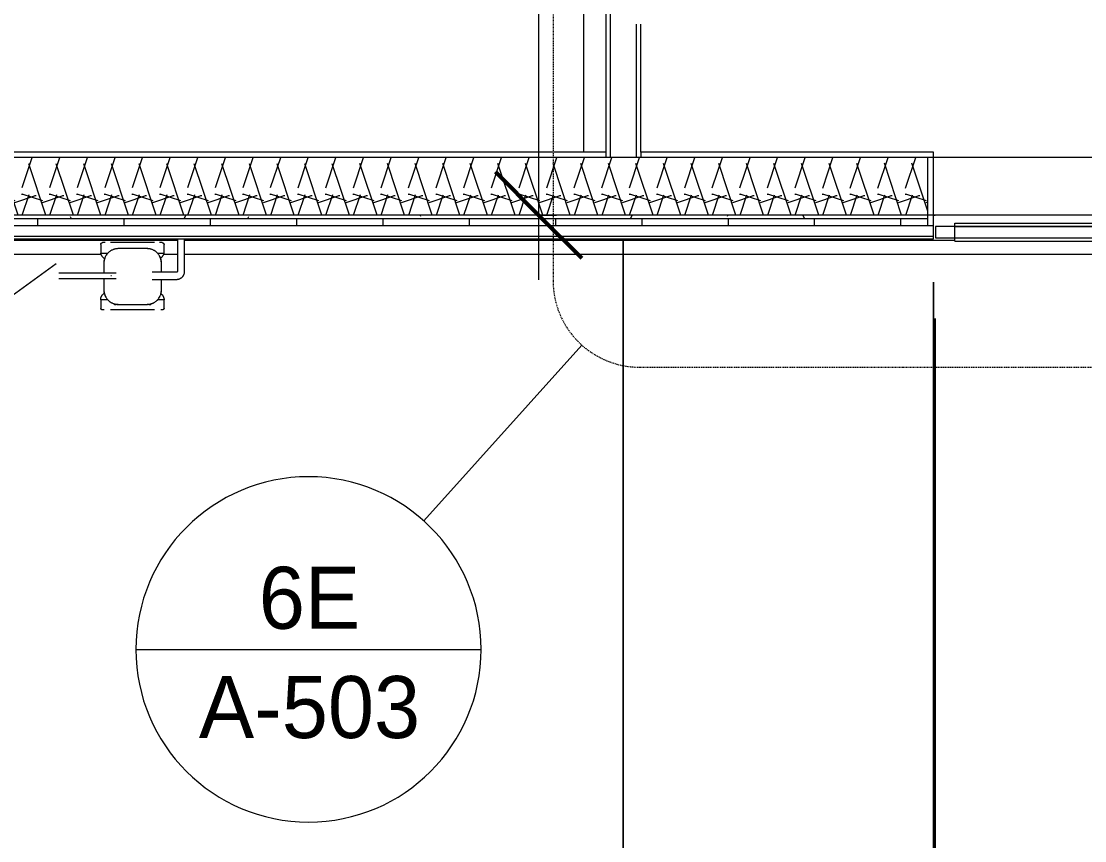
# Model space of a CAD drawing. Header units: inches. Extents: x 23906 to 26777, y -23220 to -20467.
# Drawn here: x 25221.7 to 25369.6, y -22882.3 to -22768.4 of the extents above; entities that cross this region are included whole.
import ezdxf

# ---------------------------------------------------------------- set-up
doc = ezdxf.new("R2010")
doc.units = ezdxf.units.IN
doc.header["$MEASUREMENT"] = 0
doc.linetypes.add('Dash Dot 3_16_', pattern=[0.3125, 0.1875, -0.0625, 0, -0.0625])
doc.linetypes.add('Grid Line 1_2_', pattern=[0.875, 0.5, -0.125, 0.125, -0.125])
for name, color, linetype, lineweight in [('A-ANNO-DIMS', 211, 'Continuous', 9), ('A-ANNO-DIMS-96', 211, 'Continuous', 9), ('A-ANNO-SYMB', 150, 'Continuous', 9), ('A-AREA', 32, 'Continuous', 20), ('A-GLAZ-CWMG', 51, 'Continuous', 20), ('A-WALL', 113, 'Continuous', 20), ('A-WALL-PATT', 111, 'Continuous', 50), ('I-WALL', 2, 'Continuous', 20), ('L-SITE-WALL', 31, 'Continuous', 20), ('P-SANR-FIXT', 6, 'Continuous', 20), ('P-SANR-FIXT-IDEN', 2, 'Continuous', 9), ('S-BEAM', 12, 'Continuous', 20), ('S-GRID', 1, 'Continuous', 9)]:
    doc.layers.add(name, color=color, linetype=linetype, lineweight=lineweight)
doc.styles.add('Arial_B', font='arialbd.ttf', dxfattribs={"height": 9.132806})
doc.styles.add('Arial_B_1', font='arialbd.ttf', dxfattribs={"height": 4.566403})
doc.styles.add('Century Gothic', font='GOTHIC.TTF', dxfattribs={"height": 8.622671})
doc.dimstyles.new('OD_Dimension_-_1_16__Tol__2', dxfattribs={"dimscale": 12, "dimtxt": 9, "dimasz": 1, "dimexe": 0.75, "dimexo": 0.5, "dimgap": 0.5, "dimtad": 1, "dimdec": 4, "dimrnd": 0.0625, "dimzin": 1, "dimdsep": 46, "dimlunit": 4, "dimtxsty": 'Arial_B', "dimblk1": 'OBLIQUE', "dimblk2": 'OBLIQUE', "dimsah": 1, "dimcen": 0.09, "dimdle": 0.75, "dimazin": 0, "dimtfac": 1, "dimtdec": 4, "dimtix": 1, "dimtmove": 0, "dimatfit": 3, "dimfxl": 1, "dimtvp": 1, "dimtfill": 1, "dimfrac": 2, "dimtolj": 1, "dimtzin": 0, "dimlwd": 13, "dimlwe": 13, "dimarcsym": 2})
doc.dimstyles.new('OD_Dimension_2_1', dxfattribs={"dimscale": 12, "dimtxt": 4.5, "dimasz": 1, "dimexe": 0.75, "dimexo": 0.5, "dimgap": 0.375, "dimtad": 1, "dimdec": 4, "dimrnd": 0.0625, "dimzin": 1, "dimdsep": 46, "dimlunit": 4, "dimtxsty": 'Arial_B_1', "dimblk1": 'OBLIQUE', "dimblk2": 'OBLIQUE', "dimsah": 1, "dimcen": 0.09, "dimdle": 0.75, "dimazin": 0, "dimtfac": 1, "dimtdec": 4, "dimtix": 1, "dimtmove": 1, "dimatfit": 3, "dimfxl": 1, "dimtvp": 1, "dimtfill": 1, "dimfrac": 2, "dimtolj": 1, "dimtzin": 0, "dimlwd": 13, "dimlwe": 13, "dimarcsym": 2})
doc.dimstyles.new('OD_Dimension_2_2', dxfattribs={"dimscale": 12, "dimtxt": 4.5, "dimasz": 1, "dimexe": 0.75, "dimexo": 0.5, "dimgap": 0.375, "dimtad": 1, "dimdec": 4, "dimrnd": 0.0625, "dimzin": 1, "dimdsep": 46, "dimlunit": 4, "dimtxsty": 'Arial_B_1', "dimblk1": 'OBLIQUE', "dimblk2": 'OBLIQUE', "dimsah": 1, "dimcen": 0.09, "dimdle": 0.75, "dimazin": 0, "dimtfac": 1, "dimtdec": 4, "dimtix": 1, "dimtmove": 0, "dimatfit": 3, "dimfxl": 1, "dimtvp": 1, "dimtfill": 1, "dimfrac": 2, "dimtolj": 1, "dimtzin": 0, "dimlwd": 13, "dimlwe": 13, "dimarcsym": 2})
pattern_1 = [(0, (0, 0), (30.72, 7.68), [1.267, -21.773, 1.267, -21.773, -122.88]), (0, (0, 0), (30.72, 7.68), [-46.08, 1.267, -44.813, 1.267, -21.773, -53.76]), (0, (0, 0), (30.72, 7.68), [-115.2, 1.267, -14.093, 1.267, -37.133]), (120, (11.52, 3.84), (-22.0110751, 22.7643004), [1.267, -21.773, 1.267, -21.773, -122.88]), (120, (11.52, 3.84), (-22.0110751, 22.7643004), [-46.08, 1.267, -44.813, 1.267, -21.773, -53.76]), (120, (11.52, 3.84), (-22.0110751, 22.7643004), [-115.2, 1.267, -14.093, 1.267, -37.133]), (240, (15.36, 19.2), (-8.7089249, -30.4443004), [1.267, -21.773, 1.267, -21.773, -122.88]), (240, (15.36, 19.2), (-8.7089249, -30.4443004), [-46.08, 1.267, -44.813, 1.267, -21.773, -53.76]), (240, (15.36, 19.2), (-8.7089249, -30.4443004), [-115.2, 1.267, -14.093, 1.267, -37.133])]

# ---------------------------------------------------------------- blocks, each defined once
blk = doc.blocks.new('Rectangular Mullion - Profile_Polycarbonate_Lower-1768513-Enlarged First Floor Plan _East_')
at = {"layer": 'A-GLAZ-CWMG', "color": 43, "lineweight": 13}
for p, q in [((25351.52, -22796.91), (25351.52, -22796.41)), ((25351.52, -22796.41), (25508.33, -22796.41)), ((25351.52, -22798.91), (25351.52, -22798.48)), ((25351.52, -22798.91), (25681.08, -22798.91))]:
    blk.add_line(p, q, dxfattribs=at)
at = {"layer": 'A-GLAZ-CWMG', "color": 10, "lineweight": 13}
for p, q in [((25351.52, -22798.48), (25351.52, -22796.91)), ((25351.52, -22796.91), (25508.33, -22796.91)), ((25351.52, -22798.48), (25681.08, -22798.48))]:
    blk.add_line(p, q, dxfattribs=at)
blk = doc.blocks.new('Girt_C - 8_D-1405500-Enlarged First Floor Plan _East_')
at = {"layer": 'S-BEAM', "color": 43, "lineweight": 13}
for p, q in [((25348.77, -22787.3), (25348.52, -22787.3)), ((25348.52, -22795.3), (25348.77, -22795.3))]:
    blk.add_line(p, q, dxfattribs=at)
blk = doc.blocks.new('gas_meter-250_cfh_2214 - gas_meter-250_cfh_2214-1353211-Enlarged First Floor Plan _East_')
at = {"layer": 'P-SANR-FIXT', "color": 43, "lineweight": 13}
for p, q in [((-3.79, 4.61), (-4.13, 4.61)), ((3.06, 4.61), (-3.06, 4.61)), ((4.13, 4.61), (3.79, 4.61)), ((6.26, 5.12), (6.26, 0.61)), ((7.26, 0.61), (7.26, 5.12)), ((-4.4, 4.34), (-4.4, 3.16)), ((-4.4, 3.16), (-4.06, 3.16)), ((-4.06, 3.16), (-3.39, 3.16)), ((2.04, 3.77), (-1.96, 3.77)), ((3.48, 3.16), (4.06, 3.16)), ((4.06, 3.16), (4.4, 3.16)), ((4.4, 3.16), (4.4, 4.34)), ((-3.96, 1.77), (-3.96, 0.37)), ((4.04, 0.5), (4.04, 1.77)), ((-2.99, 0.37), (-9.24, 0.37)), ((6.15, 0.5), (3.51, 0.5)), ((-9.24, -0.38), (-2.99, -0.38)), ((-3.96, -0.37), (-3.96, -1.98)), ((-2.9, 0), (-2.99, 0)), ((3.51, -0.5), (6.15, -0.5)), ((4.04, -1.98), (4.04, -0.5)), ((-4.4, -3.34), (-4.4, -4.57)), ((-4.06, -3.34), (-4.4, -3.34)), ((-3.42, -3.34), (-4.06, -3.34)), ((-1.97, -3.98), (-2.49, -3.98)), ((-2.49, -3.98), (-2.23, -3.98)), ((-1.96, -3.98), (2.04, -3.98)), ((2.55, -3.98), (2.04, -3.98)), ((2.29, -3.98), (2.55, -3.98)), ((4.06, -3.34), (3.5, -3.34)), ((4.4, -3.34), (4.06, -3.34)), ((4.4, -4.57), (4.4, -3.34)), ((-4.28, -4.69), (-3.94, -4.69)), ((-3.06, -4.69), (3.06, -4.69)), ((3.94, -4.69), (4.28, -4.69))]:
    blk.add_line(p, q, dxfattribs=at)
at = {"layer": 'P-SANR-FIXT', "color": 43, "lineweight": 13, "flags": 128}
for points in [[(-4.4, 4.34), (-4.4, 4.35), (-4.4, 4.36), (-4.4, 4.37), (-4.4, 4.38), (-4.4, 4.39), (-4.39, 4.4), (-4.39, 4.41), (-4.39, 4.42), (-4.38, 4.43), (-4.38, 4.44), (-4.38, 4.45), (-4.37, 4.46), (-4.37, 4.47), (-4.36, 4.48), (-4.35, 4.49), (-4.35, 4.5), (-4.34, 4.51), (-4.33, 4.52), (-4.33, 4.52), (-4.32, 4.53), (-4.31, 4.54), (-4.3, 4.55), (-4.29, 4.55), (-4.29, 4.56), (-4.28, 4.57), (-4.27, 4.57), (-4.26, 4.58), (-4.25, 4.58), (-4.24, 4.59), (-4.23, 4.59), (-4.22, 4.59), (-4.21, 4.6), (-4.2, 4.6), (-4.19, 4.6), (-4.18, 4.6), (-4.17, 4.61), (-4.15, 4.61), (-4.14, 4.61), (-4.13, 4.61), (-4.13, 4.61)], [(4.13, 4.61), (4.14, 4.61), (4.15, 4.61), (4.16, 4.61), (4.17, 4.6), (4.18, 4.6), (4.19, 4.6), (4.21, 4.6), (4.22, 4.59), (4.23, 4.59), (4.24, 4.59), (4.25, 4.58), (4.26, 4.58), (4.27, 4.57), (4.27, 4.57), (4.28, 4.56), (4.29, 4.55), (4.3, 4.55), (4.31, 4.54), (4.32, 4.53), (4.33, 4.53), (4.33, 4.52), (4.34, 4.51), (4.35, 4.5), (4.35, 4.49), (4.36, 4.48), (4.36, 4.47), (4.37, 4.46), (4.37, 4.46), (4.38, 4.45), (4.38, 4.44), (4.39, 4.43), (4.39, 4.41), (4.39, 4.4), (4.4, 4.39), (4.4, 4.38), (4.4, 4.37), (4.4, 4.36), (4.4, 4.35), (4.4, 4.34), (4.4, 4.34)], [(-3.87, 2.38), (-3.91, 2.42), (-3.95, 2.45), (-4, 2.49), (-4.04, 2.52), (-4.07, 2.56), (-4.11, 2.6), (-4.15, 2.65), (-4.18, 2.69), (-4.21, 2.73), (-4.24, 2.78), (-4.27, 2.83), (-4.29, 2.87), (-4.32, 2.92), (-4.34, 2.97), (-4.36, 3.02), (-4.38, 3.08), (-4.39, 3.13), (-4.4, 3.16)], [(-1.96, 3.77), (-2.04, 3.77), (-2.12, 3.76), (-2.19, 3.76), (-2.27, 3.74), (-2.35, 3.73), (-2.43, 3.71), (-2.51, 3.69), (-2.58, 3.67), (-2.66, 3.64), (-2.73, 3.61), (-2.81, 3.58), (-2.88, 3.54), (-2.95, 3.51), (-3.02, 3.46), (-3.08, 3.42), (-3.15, 3.37), (-3.21, 3.33), (-3.27, 3.27), (-3.33, 3.22), (-3.39, 3.16), (-3.44, 3.11), (-3.5, 3.04), (-3.55, 2.98), (-3.59, 2.92), (-3.64, 2.85), (-3.68, 2.78), (-3.72, 2.71), (-3.76, 2.64), (-3.79, 2.57), (-3.82, 2.5), (-3.85, 2.42), (-3.87, 2.34), (-3.89, 2.27), (-3.91, 2.19), (-3.93, 2.11), (-3.94, 2.03), (-3.95, 1.95), (-3.95, 1.87), (-3.96, 1.79), (-3.96, 1.77)], [(4.04, 1.77), (4.04, 1.85), (4.04, 1.93), (4.03, 2.01), (4.02, 2.09), (4, 2.17), (3.99, 2.25), (3.97, 2.32), (3.94, 2.4), (3.92, 2.48), (3.89, 2.55), (3.85, 2.62), (3.82, 2.69), (3.78, 2.76), (3.74, 2.83), (3.7, 2.9), (3.65, 2.96), (3.6, 3.03), (3.55, 3.09), (3.49, 3.15), (3.44, 3.21), (3.38, 3.26), (3.32, 3.31), (3.26, 3.36), (3.19, 3.41), (3.13, 3.45), (3.06, 3.5), (2.99, 3.53), (2.92, 3.57), (2.84, 3.6), (2.77, 3.63), (2.69, 3.66), (2.62, 3.69), (2.54, 3.71), (2.46, 3.73), (2.38, 3.74), (2.31, 3.75), (2.23, 3.76), (2.15, 3.77), (2.07, 3.77), (2.04, 3.77)], [(4.4, 3.16), (4.39, 3.1), (4.37, 3.05), (4.35, 3), (4.33, 2.95), (4.31, 2.9), (4.28, 2.85), (4.26, 2.8), (4.23, 2.76), (4.2, 2.71), (4.16, 2.67), (4.13, 2.63), (4.09, 2.58), (4.06, 2.55), (4.02, 2.51), (3.98, 2.47), (3.94, 2.44)], [(-9.24, 0.37), (-9.28, 0.37), (-9.32, 0.37), (-9.36, 0.37), (-9.4, 0.37), (-9.43, 0.37), (-9.47, 0.37), (-9.51, 0.37), (-9.55, 0.37), (-9.59, 0.37), (-9.63, 0.37), (-9.66, 0.37), (-9.7, 0.37), (-9.73, 0.37), (-9.77, 0.37), (-9.8, 0.37), (-9.83, 0.37), (-9.86, 0.37), (-9.9, 0.37), (-9.92, 0.37), (-9.95, 0.37), (-9.98, 0.37), (-10.01, 0.37), (-10.03, 0.37), (-10.06, 0.37), (-10.08, 0.37), (-10.1, 0.37), (-10.12, 0.37), (-10.14, 0.37), (-10.15, 0.37), (-10.17, 0.37), (-10.18, 0.37), (-10.19, 0.37), (-10.2, 0.37), (-10.21, 0.37), (-10.22, 0.37), (-10.23, 0.37), (-10.23, 0.37), (-10.23, 0.37), (-10.24, 0.37)], [(-2.24, 0.37), (-2.24, 0.37), (-2.24, 0.37), (-2.24, 0.37), (-2.25, 0.37), (-2.25, 0.37), (-2.26, 0.37), (-2.27, 0.37), (-2.27, 0.37), (-2.28, 0.37), (-2.3, 0.37), (-2.31, 0.37), (-2.32, 0.37), (-2.34, 0.37), (-2.35, 0.37), (-2.37, 0.37), (-2.38, 0.37), (-2.4, 0.37), (-2.42, 0.37), (-2.44, 0.37), (-2.46, 0.37), (-2.49, 0.37), (-2.51, 0.37), (-2.53, 0.37), (-2.56, 0.37), (-2.58, 0.37), (-2.61, 0.37), (-2.63, 0.37), (-2.66, 0.37), (-2.69, 0.37), (-2.71, 0.37), (-2.74, 0.37), (-2.77, 0.37), (-2.8, 0.37), (-2.83, 0.37), (-2.86, 0.37), (-2.89, 0.37), (-2.92, 0.37), (-2.95, 0.37), (-2.98, 0.37), (-2.99, 0.37)], [(3.51, 0.5), (3.48, 0.5), (3.45, 0.5), (3.42, 0.5), (3.39, 0.5), (3.37, 0.5), (3.34, 0.5), (3.31, 0.5), (3.28, 0.5), (3.25, 0.5), (3.22, 0.5), (3.19, 0.5), (3.17, 0.5), (3.14, 0.5), (3.12, 0.5), (3.09, 0.5), (3.07, 0.5), (3.04, 0.5), (3.02, 0.5), (3, 0.5), (2.98, 0.5), (2.96, 0.5), (2.94, 0.5), (2.92, 0.5), (2.9, 0.5), (2.88, 0.5), (2.87, 0.5), (2.85, 0.5), (2.84, 0.5), (2.83, 0.5), (2.82, 0.5), (2.8, 0.5), (2.8, 0.5), (2.79, 0.5), (2.78, 0.5), (2.77, 0.5), (2.77, 0.5), (2.77, 0.5), (2.77, 0.5), (2.76, 0.5)], [(6.26, 0.61), (6.26, 0.61), (6.26, 0.6), (6.26, 0.6), (6.26, 0.59), (6.26, 0.59), (6.26, 0.58), (6.26, 0.58), (6.26, 0.58), (6.26, 0.57), (6.26, 0.57), (6.25, 0.56), (6.25, 0.56), (6.25, 0.56), (6.25, 0.55), (6.24, 0.55), (6.24, 0.54), (6.24, 0.54), (6.24, 0.54), (6.23, 0.53), (6.23, 0.53), (6.23, 0.53), (6.22, 0.53), (6.22, 0.52), (6.22, 0.52), (6.21, 0.52), (6.21, 0.52), (6.21, 0.51), (6.2, 0.51), (6.2, 0.51), (6.19, 0.51), (6.19, 0.51), (6.18, 0.5), (6.18, 0.5), (6.18, 0.5), (6.17, 0.5), (6.17, 0.5), (6.16, 0.5), (6.16, 0.5), (6.15, 0.5), (6.15, 0.5)], [(6.15, -0.5), (6.2, -0.5), (6.24, -0.5), (6.29, -0.49), (6.33, -0.49), (6.37, -0.48), (6.42, -0.47), (6.46, -0.46), (6.5, -0.44), (6.54, -0.43), (6.59, -0.41), (6.63, -0.39), (6.67, -0.37), (6.71, -0.35), (6.74, -0.33), (6.78, -0.31), (6.82, -0.28), (6.85, -0.25), (6.89, -0.22), (6.92, -0.19), (6.95, -0.16), (6.98, -0.13), (7.01, -0.1), (7.04, -0.06), (7.06, -0.03), (7.09, 0.01), (7.11, 0.05), (7.13, 0.09), (7.15, 0.13), (7.17, 0.17), (7.19, 0.21), (7.2, 0.25), (7.22, 0.29), (7.23, 0.34), (7.24, 0.38), (7.25, 0.42), (7.25, 0.47), (7.26, 0.51), (7.26, 0.55), (7.26, 0.6), (7.26, 0.61)], [(-10.24, -0.38), (-10.24, -0.38), (-10.23, -0.38), (-10.23, -0.38), (-10.22, -0.38), (-10.22, -0.38), (-10.21, -0.38), (-10.2, -0.38), (-10.19, -0.38), (-10.17, -0.38), (-10.16, -0.38), (-10.14, -0.38), (-10.12, -0.38), (-10.1, -0.38), (-10.08, -0.38), (-10.06, -0.38), (-10.04, -0.38), (-10.01, -0.38), (-9.99, -0.38), (-9.96, -0.38), (-9.93, -0.38), (-9.9, -0.38), (-9.87, -0.38), (-9.84, -0.38), (-9.81, -0.38), (-9.78, -0.38), (-9.74, -0.38), (-9.71, -0.38), (-9.67, -0.38), (-9.64, -0.38), (-9.6, -0.38), (-9.56, -0.38), (-9.52, -0.38), (-9.48, -0.38), (-9.45, -0.38), (-9.41, -0.38), (-9.37, -0.38), (-9.33, -0.38), (-9.29, -0.38), (-9.25, -0.38), (-9.24, -0.38)], [(-2.99, -0.38), (-2.96, -0.38), (-2.93, -0.38), (-2.9, -0.38), (-2.87, -0.38), (-2.84, -0.38), (-2.81, -0.38), (-2.78, -0.38), (-2.75, -0.38), (-2.72, -0.38), (-2.69, -0.38), (-2.67, -0.38), (-2.64, -0.38), (-2.61, -0.38), (-2.59, -0.38), (-2.56, -0.38), (-2.54, -0.38), (-2.51, -0.38), (-2.49, -0.38), (-2.47, -0.38), (-2.45, -0.38), (-2.43, -0.38), (-2.41, -0.38), (-2.39, -0.38), (-2.37, -0.38), (-2.35, -0.38), (-2.34, -0.38), (-2.32, -0.38), (-2.31, -0.38), (-2.3, -0.38), (-2.29, -0.38), (-2.28, -0.38), (-2.27, -0.38), (-2.26, -0.38), (-2.25, -0.38), (-2.25, -0.38), (-2.24, -0.38), (-2.24, -0.38), (-2.24, -0.38), (-2.24, -0.38)], [(2.76, -0.5), (2.76, -0.5), (2.77, -0.5), (2.77, -0.5), (2.77, -0.5), (2.78, -0.5), (2.79, -0.5), (2.79, -0.5), (2.8, -0.5), (2.81, -0.5), (2.82, -0.5), (2.84, -0.5), (2.85, -0.5), (2.86, -0.5), (2.88, -0.5), (2.9, -0.5), (2.91, -0.5), (2.93, -0.5), (2.95, -0.5), (2.97, -0.5), (2.99, -0.5), (3.01, -0.5), (3.04, -0.5), (3.06, -0.5), (3.08, -0.5), (3.11, -0.5), (3.13, -0.5), (3.16, -0.5), (3.19, -0.5), (3.21, -0.5), (3.24, -0.5), (3.27, -0.5), (3.3, -0.5), (3.33, -0.5), (3.36, -0.5), (3.39, -0.5), (3.42, -0.5), (3.45, -0.5), (3.48, -0.5), (3.51, -0.5), (3.51, -0.5)], [(-4.4, -3.34), (-4.4, -3.29), (-4.4, -3.25), (-4.39, -3.21), (-4.39, -3.16), (-4.38, -3.12), (-4.37, -3.08), (-4.36, -3.04), (-4.34, -2.99), (-4.33, -2.95), (-4.31, -2.91), (-4.29, -2.87), (-4.28, -2.83), (-4.25, -2.8), (-4.23, -2.76), (-4.21, -2.72), (-4.18, -2.69), (-4.15, -2.65), (-4.13, -2.62), (-4.1, -2.59), (-4.07, -2.56), (-4.03, -2.53), (-4, -2.5), (-3.97, -2.47), (-3.93, -2.44), (-3.89, -2.42)], [(-3.96, -1.98), (-3.95, -2.06), (-3.95, -2.14), (-3.94, -2.22), (-3.93, -2.3), (-3.92, -2.38), (-3.9, -2.45), (-3.88, -2.53), (-3.85, -2.61), (-3.83, -2.68), (-3.8, -2.76), (-3.76, -2.83), (-3.73, -2.9), (-3.69, -2.97), (-3.65, -3.04), (-3.61, -3.11), (-3.56, -3.17), (-3.51, -3.24), (-3.46, -3.3), (-3.4, -3.36), (-3.35, -3.41), (-3.29, -3.47), (-3.23, -3.52), (-3.17, -3.57), (-3.1, -3.62), (-3.04, -3.66), (-2.97, -3.7), (-2.9, -3.74), (-2.83, -3.78), (-2.75, -3.81), (-2.68, -3.84), (-2.6, -3.87), (-2.53, -3.9), (-2.45, -3.92), (-2.37, -3.94), (-2.3, -3.95), (-2.22, -3.96), (-2.14, -3.97), (-2.06, -3.98), (-1.98, -3.98), (-1.96, -3.98)], [(2.04, -3.98), (2.12, -3.98), (2.2, -3.97), (2.28, -3.97), (2.36, -3.95), (2.44, -3.94), (2.52, -3.92), (2.6, -3.9), (2.67, -3.88), (2.75, -3.85), (2.82, -3.82), (2.9, -3.79), (2.97, -3.75), (3.04, -3.72), (3.11, -3.67), (3.17, -3.63), (3.24, -3.58), (3.3, -3.53), (3.36, -3.48), (3.42, -3.43), (3.48, -3.37), (3.53, -3.31), (3.59, -3.25), (3.64, -3.19), (3.68, -3.13), (3.73, -3.06), (3.77, -2.99), (3.81, -2.92), (3.84, -2.85), (3.88, -2.78), (3.91, -2.7), (3.94, -2.63), (3.96, -2.55), (3.98, -2.48), (4, -2.4), (4.02, -2.32), (4.03, -2.24), (4.04, -2.16), (4.04, -2.08), (4.04, -2), (4.04, -1.98)], [(3.98, -2.48), (4.02, -2.51), (4.05, -2.54), (4.08, -2.57), (4.11, -2.6), (4.14, -2.63), (4.17, -2.67), (4.19, -2.7), (4.22, -2.74), (4.24, -2.78), (4.26, -2.81), (4.28, -2.85), (4.3, -2.89), (4.32, -2.93), (4.34, -2.97), (4.35, -3.01), (4.36, -3.06), (4.37, -3.1), (4.38, -3.14), (4.39, -3.18), (4.4, -3.23), (4.4, -3.27), (4.4, -3.32), (4.4, -3.34)], [(-2.49, -3.98), (-2.52, -3.96), (-2.55, -3.94), (-2.58, -3.91), (-2.6, -3.89), (-2.63, -3.86)], [(2.71, -3.84), (2.69, -3.86), (2.66, -3.89), (2.63, -3.91), (2.61, -3.94), (2.58, -3.96), (2.55, -3.98), (2.55, -3.98)], [(-4.28, -4.69), (-4.29, -4.69), (-4.29, -4.69), (-4.3, -4.69), (-4.3, -4.69), (-4.31, -4.69), (-4.31, -4.68), (-4.32, -4.68), (-4.32, -4.68), (-4.33, -4.68), (-4.33, -4.68), (-4.33, -4.68), (-4.34, -4.67), (-4.34, -4.67), (-4.35, -4.67), (-4.35, -4.67), (-4.35, -4.66), (-4.36, -4.66), (-4.36, -4.66), (-4.37, -4.66), (-4.37, -4.65), (-4.37, -4.65), (-4.37, -4.65), (-4.38, -4.64), (-4.38, -4.64), (-4.38, -4.63), (-4.39, -4.63), (-4.39, -4.63), (-4.39, -4.62), (-4.39, -4.62), (-4.39, -4.61), (-4.4, -4.61), (-4.4, -4.6), (-4.4, -4.6), (-4.4, -4.6), (-4.4, -4.59), (-4.4, -4.59), (-4.4, -4.58), (-4.4, -4.58), (-4.4, -4.57), (-4.4, -4.57)], [(4.4, -4.57), (4.4, -4.58), (4.4, -4.58), (4.4, -4.58), (4.4, -4.59), (4.4, -4.59), (4.4, -4.6), (4.4, -4.6), (4.4, -4.61), (4.39, -4.61), (4.39, -4.62), (4.39, -4.62), (4.39, -4.62), (4.39, -4.63), (4.38, -4.63), (4.38, -4.64), (4.38, -4.64), (4.38, -4.64), (4.37, -4.65), (4.37, -4.65), (4.37, -4.65), (4.36, -4.66), (4.36, -4.66), (4.36, -4.66), (4.35, -4.67), (4.35, -4.67), (4.34, -4.67), (4.34, -4.67), (4.34, -4.68), (4.33, -4.68), (4.33, -4.68), (4.32, -4.68), (4.32, -4.68), (4.31, -4.68), (4.31, -4.69), (4.3, -4.69), (4.3, -4.69), (4.29, -4.69), (4.29, -4.69), (4.29, -4.69), (4.28, -4.69)]]:
    blk.add_lwpolyline(points, dxfattribs=at)
at = {"layer": 'P-SANR-FIXT', "color": 43, "lineweight": 13}
for centre, start, end in [((-1.96, 1.77), 135, 150), ((-1.96, 1.77), 90, 120), ((2.04, 1.77), 75, 90), ((2.04, 1.77), 45, 60), ((-1.96, 1.77), 165, 180), ((2.04, 1.77), 360, 30), ((-1.96, -1.98), 180, 210), ((2.04, -1.98), 345, 360), ((-1.96, -1.98), 225, 240), ((-1.96, -1.98), 255, 270), ((2.04, -1.98), 270, 300), ((2.04, -1.98), 315, 330)]:
    blk.add_arc(centre, 2, start, end, dxfattribs=at)
blk = doc.blocks.new('Floor Plan - Callout Head-19020-Enlarged First Floor Plan _East_')
at = {"layer": 'A-ANNO-SYMB'}
blk.add_line((-0.25, 0), (0.25, 0), dxfattribs=at)
for start, end in [(360, 180), (180, 360)]:
    blk.add_arc((0, 0), 0.25, start, end, dxfattribs=at)
blk = doc.blocks.new('DIMBLOCK44-Enlarged First Floor Plan _East_')
at = {"layer": 'A-ANNO-DIMS-96', "lineweight": 50}
for p, q in [((25293.63, -22559.37), (25287.63, -22553.37)), ((25293.63, -22559.37), (25299.63, -22565.37)), ((25293.63, -22795.3), (25287.63, -22789.3)), ((25293.63, -22795.3), (25299.63, -22801.3))]:
    blk.add_line(p, q, dxfattribs=at)
at = {"layer": 'A-ANNO-DIMS-96', "lineweight": 13}
for p, q in [((25296.12, -22559.37), (25284.63, -22559.37)), ((25293.63, -22559.37), (25293.63, -22804.3)), ((25293.63, -22559.37), (25296.12, -22559.37)), ((25296.12, -22795.3), (25284.63, -22795.3)), ((25293.63, -22795.3), (25296.12, -22795.3))]:
    blk.add_line(p, q, dxfattribs=at)
at = {"layer": 'A-ANNO-DIMS-96', "color": 0, "lineweight": 13, "insert": (25275.93, -22714.69), "char_height": 9.1328, "width": 89.6571, "attachment_point": 1, "rotation": 90, "line_spacing_factor": 0.938532, "style": 'Arial_B', "bg_fill": 3, "box_fill_scale": 1.25, "bg_fill_color": 0, "bg_fill_transparency": 0}
blk.add_mtext('19\' - 7 15/16"', dxfattribs=at)
blk = doc.blocks.new('_Oblique')
at = {"color": 0, "linetype": 'ByBlock', "lineweight": -2}
blk.add_line((-0.5, -0.5), (0.5, 0.5), dxfattribs=at)
blk = doc.blocks.new('DIMBLOCK86-Enlarged First Floor Plan _East_')
at = {"layer": 'A-ANNO-DIMS-96', "lineweight": 13}
for p, q in [((25305.39, -22798.58), (25305.39, -23075.65)), ((25305.39, -23066.65), (25305.39, -22798.58)), ((26284.89, -22804.8), (26284.89, -23075.65)), ((26284.89, -23066.65), (26284.89, -22804.8)), ((25296.39, -23066.65), (26293.89, -23066.65))]:
    blk.add_line(p, q, dxfattribs=at)
at = {"layer": 'A-ANNO-DIMS-96', "lineweight": 50}
for p, q in [((25305.39, -23066.65), (25311.39, -23060.65)), ((26284.89, -23066.65), (26290.89, -23060.65)), ((25305.39, -23066.65), (25299.39, -23072.65)), ((26284.89, -23066.65), (26278.89, -23072.65))]:
    blk.add_line(p, q, dxfattribs=at)
at = {"layer": 'A-ANNO-DIMS-96', "color": 0, "lineweight": 13, "insert": (25764.64, -23048.94), "char_height": 9.1328, "width": 73.2, "attachment_point": 1, "line_spacing_factor": 0.938532, "style": 'Arial_B', "bg_fill": 3, "box_fill_scale": 1.25, "bg_fill_color": 0, "bg_fill_transparency": 0}
blk.add_mtext('81\' - 7 1/2"', dxfattribs=at)
blk = doc.blocks.new('DIMBLOCK140-Enlarged First Floor Plan _East_')
at = {"layer": 'A-ANNO-DIMS-96', "lineweight": 13}
for p, q in [((25348.52, -22804.62), (25348.52, -22979.65)), ((25348.52, -22970.65), (25348.52, -22804.62)), ((25329.64, -22968.16), (25329.64, -22979.65)), ((25329.64, -22970.65), (25329.64, -22968.16)), ((25329.64, -22970.65), (25348.52, -22970.65))]:
    blk.add_line(p, q, dxfattribs=at)
at = {"layer": 'A-ANNO-DIMS-96', "lineweight": 50}
for p, q in [((25329.64, -22970.65), (25335.64, -22964.65)), ((25348.52, -22970.65), (25354.52, -22964.65)), ((25329.64, -22970.65), (25323.64, -22976.65)), ((25348.52, -22970.65), (25342.52, -22976.65))]:
    blk.add_line(p, q, dxfattribs=at)
at = {"layer": 'A-ANNO-DIMS-96', "lineweight": 13}
blk.add_ellipse((25356.46, -22970.65), major_axis=(17.39, 0), ratio=0.757203, start_param=3.141593, end_param=4.712389, dxfattribs=at)
at = {"layer": 'A-ANNO-DIMS-96', "color": 0, "lineweight": 13, "insert": (25356.46, -22981.53), "char_height": 4.5664, "width": 32.4857, "attachment_point": 1, "line_spacing_factor": 0.938532, "style": 'Arial_B_1', "bg_fill": 3, "box_fill_scale": 1.25, "bg_fill_color": 0, "bg_fill_transparency": 0}
blk.add_mtext('1\' - 6 7/8"', dxfattribs=at)
blk = doc.blocks.new('DIMBLOCK141-Enlarged First Floor Plan _East_')
at = {"layer": 'A-ANNO-DIMS-96', "lineweight": 13}
for p, q in [((25348.52, -22804.62), (25348.52, -22979.65)), ((25348.52, -22970.65), (25348.52, -22804.62)), ((25348.77, -22809.69), (25348.77, -22979.65)), ((25348.77, -22970.65), (25348.77, -22809.69)), ((25348.52, -22970.65), (25348.77, -22970.65))]:
    blk.add_line(p, q, dxfattribs=at)
at = {"layer": 'A-ANNO-DIMS-96', "lineweight": 50}
for p, q in [((25348.52, -22970.65), (25354.52, -22964.65)), ((25348.77, -22970.65), (25354.77, -22964.65)), ((25348.52, -22970.65), (25342.52, -22976.65)), ((25348.77, -22970.65), (25342.77, -22976.65))]:
    blk.add_line(p, q, dxfattribs=at)
at = {"layer": 'A-ANNO-DIMS-96', "lineweight": 13}
blk.add_ellipse((25354.72, -22970.65), major_axis=(6.08, 0), ratio=0.847301, start_param=3.141593, end_param=4.712389, dxfattribs=at)
at = {"layer": 'A-ANNO-DIMS-96', "color": 0, "lineweight": 13, "insert": (25354.72, -22973.52), "char_height": 4.5664, "width": 32.4857, "attachment_point": 1, "line_spacing_factor": 0.938532, "style": 'Arial_B_1', "bg_fill": 3, "box_fill_scale": 1.25, "bg_fill_color": 0, "bg_fill_transparency": 0}
blk.add_mtext('0\' - 0 1/4"', dxfattribs=at)
blk = doc.blocks.new('DIMBLOCK142-Enlarged First Floor Plan _East_')
at = {"layer": 'A-ANNO-DIMS-96', "lineweight": 13}
for p, q in [((25348.77, -22809.69), (25348.77, -22979.65)), ((25348.77, -22970.65), (25348.77, -22809.69)), ((25683.83, -22809.69), (25683.83, -22979.65)), ((25683.83, -22970.65), (25683.83, -22809.69)), ((25348.77, -22970.65), (25683.83, -22970.65))]:
    blk.add_line(p, q, dxfattribs=at)
at = {"layer": 'A-ANNO-DIMS-96', "lineweight": 50}
for p, q in [((25348.77, -22970.65), (25354.77, -22964.65)), ((25683.83, -22970.65), (25689.83, -22964.65)), ((25348.77, -22970.65), (25342.77, -22976.65)), ((25683.83, -22970.65), (25677.83, -22976.65))]:
    blk.add_line(p, q, dxfattribs=at)
at = {"layer": 'A-ANNO-DIMS-96', "color": 0, "lineweight": 13, "insert": (25497.62, -22960.29), "char_height": 4.5664, "width": 44.8286, "attachment_point": 1, "line_spacing_factor": 0.938532, "style": 'Arial_B_1', "bg_fill": 3, "box_fill_scale": 1.25, "bg_fill_color": 0, "bg_fill_transparency": 0}
blk.add_mtext('27\' - 11 1/16"', dxfattribs=at)
blk = doc.blocks.new('DIMBLOCK236-Enlarged First Floor Plan _East_')
at = {"layer": 'A-ANNO-DIMS-96', "lineweight": 13}
for p, q in [((25348.52, -22804.62), (25348.52, -23014.69)), ((25348.52, -23005.69), (25348.52, -22804.62)), ((25305.52, -23003.2), (25305.52, -23014.69)), ((25305.52, -23005.69), (25305.52, -23003.2)), ((25305.52, -23005.69), (25348.52, -23005.69))]:
    blk.add_line(p, q, dxfattribs=at)
at = {"layer": 'A-ANNO-DIMS-96', "lineweight": 50}
for p, q in [((25305.52, -23005.69), (25311.52, -22999.69)), ((25348.52, -23005.69), (25354.52, -22999.69)), ((25305.52, -23005.69), (25299.52, -23011.69)), ((25348.52, -23005.69), (25342.52, -23011.69))]:
    blk.add_line(p, q, dxfattribs=at)
at = {"layer": 'A-ANNO-DIMS-96', "color": 0, "lineweight": 13, "insert": (25318.62, -22995.33), "char_height": 4.566, "width": 20.1429, "attachment_point": 1, "line_spacing_factor": 0.938532, "style": 'Arial_B_1', "bg_fill": 3, "box_fill_scale": 1.25, "bg_fill_color": 0, "bg_fill_transparency": 0}
blk.add_mtext('3\' - 7"', dxfattribs=at)
blk = doc.blocks.new('DIMBLOCK237-Enlarged First Floor Plan _East_')
at = {"layer": 'A-ANNO-DIMS-96', "lineweight": 13}
for p, q in [((25348.52, -22804.62), (25348.52, -23014.69)), ((25348.52, -23005.69), (25348.52, -22804.62)), ((25348.77, -22809.69), (25348.77, -23014.69)), ((25348.77, -23005.69), (25348.77, -22809.69)), ((25348.52, -23005.69), (25348.77, -23005.69))]:
    blk.add_line(p, q, dxfattribs=at)
at = {"layer": 'A-ANNO-DIMS-96', "lineweight": 50}
for p, q in [((25348.52, -23005.69), (25354.52, -22999.69)), ((25348.77, -23005.69), (25354.77, -22999.69)), ((25348.52, -23005.69), (25342.52, -23011.69)), ((25348.77, -23005.69), (25342.77, -23011.69))]:
    blk.add_line(p, q, dxfattribs=at)
at = {"layer": 'A-ANNO-DIMS-96', "color": 0, "lineweight": 13, "insert": (25335.1, -22995.33), "char_height": 4.5664, "width": 32.4857, "attachment_point": 1, "line_spacing_factor": 0.938532, "style": 'Arial_B_1', "bg_fill": 3, "box_fill_scale": 1.25, "bg_fill_color": 0, "bg_fill_transparency": 0}
blk.add_mtext('0\' - 0 1/4"', dxfattribs=at)
blk = doc.blocks.new('DIMBLOCK238-Enlarged First Floor Plan _East_')
at = {"layer": 'A-ANNO-DIMS-96', "lineweight": 13}
for p, q in [((25348.77, -22809.69), (25348.77, -23014.69)), ((25348.77, -23005.69), (25348.77, -22809.69)), ((25683.83, -23003.2), (25683.83, -23014.69)), ((25683.83, -23005.69), (25683.83, -23003.2)), ((25348.77, -23005.69), (25683.83, -23005.69))]:
    blk.add_line(p, q, dxfattribs=at)
at = {"layer": 'A-ANNO-DIMS-96', "lineweight": 50}
for p, q in [((25348.77, -23005.69), (25354.77, -22999.69)), ((25683.83, -23005.69), (25689.83, -22999.69)), ((25348.77, -23005.69), (25342.77, -23011.69)), ((25683.83, -23005.69), (25677.83, -23011.69))]:
    blk.add_line(p, q, dxfattribs=at)
at = {"layer": 'A-ANNO-DIMS-96', "color": 0, "lineweight": 13, "insert": (25497.62, -22995.33), "char_height": 4.5664, "width": 44.8286, "attachment_point": 1, "line_spacing_factor": 0.938532, "style": 'Arial_B_1', "bg_fill": 3, "box_fill_scale": 1.25, "bg_fill_color": 0, "bg_fill_transparency": 0}
blk.add_mtext('27\' - 11 1/16"', dxfattribs=at)

msp = doc.modelspace()

# ---------------------------------------------------------------- hatches: boundary and pattern name
at = {"layer": 'A-WALL-PATT', "lineweight": 9}
h = msp.add_hatch(dxfattribs=at)
h.set_pattern_fill('FP1_8', color=8, style=0, pattern_type=2)
h.set_pattern_definition(pattern_1)
h.paths.add_polyline_path([(25302.95273, -22787.30281), (25303.57773, -22787.30281), (25303.57773, -22561.17781), (25302.95273, -22561.17781), (25302.95273, -22787.02703)], flags=0)
h.paths.add_polyline_path([(25303.57773, -22557.55281), (25303.57773, -22369.55281), (25302.95273, -22369.55281), (25302.95273, -22557.55281)], flags=0)
h = msp.add_hatch(dxfattribs=at)
h.set_pattern_fill('FP1_8', color=8, style=0, pattern_type=2)
h.set_pattern_definition(pattern_1)
h.paths.add_polyline_path([(25307.20273, -22787.30281), (25307.82773, -22787.30281), (25307.80101, -22768.75945), (25307.20273, -22768.75945), (25307.20273, -22787.02703)], flags=0)
h.paths.add_polyline_path([(25307.79981, -22767.95945), (25307.82773, -22767.95945), (25307.82773, -22369.55281), (25307.20273, -22369.55281), (25307.20273, -22767.95945)], flags=0)
h = msp.add_hatch(dxfattribs=at)
h.set_pattern_fill('FP1_9', color=8, style=0, pattern_type=2)
h.set_pattern_definition([(161.57, (0.48, 0.48), (-3.839953776, -1.544e-05), [0, -27.322, 3.034, 0]), (18.43, (-0.48, 0.48), (-3.839953776, 1.544e-05), [0, -27.322, 3.034, 0]), (108.43, (0.48, 0.48), (1.919622, -9.60052459), [9.106, -21.25]), (71.57, (-0.48, 0.48), (1.919622, 9.60052459), [9.106, -21.25])])
h.paths.add_polyline_path([(25117.0011, -22795.30281), (25347.76523, -22795.30281), (25347.76523, -22787.30281), (25113.26523, -22787.30281), (25113.26523, -22795.30281)], flags=0)
h = msp.add_hatch(dxfattribs=at)
h.set_pattern_fill('FP1_10', color=8, style=0, pattern_type=2)
h.set_pattern_definition([(0, (0, 0), (15.36, 3.84), [1.267, -10.253, 1.267, -10.253, -61.44]), (0, (0, 0), (15.36, 3.84), [-23.04, 1.267, -21.773, 1.267, -10.253, -26.88]), (0, (0, 0), (15.36, 3.84), [-57.6, 1.267, -6.413, 1.267, -17.933]), (120, (5.76, 1.92), (-11.00553755, 11.3821502), [1.267, -10.253, 1.267, -10.253, -61.44]), (120, (5.76, 1.92), (-11.00553755, 11.3821502), [-23.04, 1.267, -21.773, 1.267, -10.253, -26.88]), (120, (5.76, 1.92), (-11.00553755, 11.3821502), [-57.6, 1.267, -6.413, 1.267, -17.933]), (240, (7.68, 9.6), (-4.35446245, -15.2221502), [1.267, -10.253, 1.267, -10.253, -61.44]), (240, (7.68, 9.6), (-4.35446245, -15.2221502), [-23.04, 1.267, -21.773, 1.267, -10.253, -26.88]), (240, (7.68, 9.6), (-4.35446245, -15.2221502), [-57.6, 1.267, -6.413, 1.267, -17.933])])
h.paths.add_polyline_path([(25344.47526, -22795.80281), (25347.76523, -22795.80281), (25347.76523, -22795.30281), (25113.26523, -22795.30281), (25113.26523, -22795.80281), (25336.05029, -22795.80281)], flags=0)
h = msp.add_hatch(dxfattribs=at)
h.set_pattern_fill('FP1_11', color=8, style=0, pattern_type=2)
h.set_pattern_definition([(0, (0, 0), (0, 12), []), (90, (0, 0), (-12, 7e-16), [])])
h.paths.add_polyline_path([(25344.47526, -22796.80281), (25347.76523, -22796.80281), (25347.76523, -22795.80281), (25113.26523, -22795.80281), (25113.26523, -22796.80281), (25336.05029, -22796.80281)], flags=0)

# ---------------------------------------------------------------- linework, layer by layer
at = {"layer": 'A-ANNO-SYMB', "linetype": 'Dash Dot 3_16_'}
for p, q in [((25295.63705, -22683.82377), (25295.63705, -22804.44099)), ((25307.63705, -22816.44099), (25519.12861, -22816.44099))]:
    msp.add_line(p, q, dxfattribs=at)
at = {"layer": 'A-ANNO-SYMB'}
msp.add_line((25299.62066, -22813.37058), (25277.66639, -22837.82582), dxfattribs=at)
at = {"layer": 'A-ANNO-SYMB', "linetype": 'Dash Dot 3_16_'}
msp.add_arc((25307.63705, -22804.44099), 12, 180, 270, dxfattribs=at)
at = {"layer": 'A-AREA', "color": 43, "lineweight": 13}
msp.add_line((25299.89023, -22561.80281), (25299.89023, -22786.55281), dxfattribs=at)
at = {"layer": 'A-WALL', "color": 7}
for p, q in [((25303.57773, -22561.17781), (25303.57773, -22787.30281)), ((25307.20273, -22768.75945), (25307.20273, -22787.30281)), ((25347.76523, -22787.30281), (25116.39023, -22787.30281)), ((25302.95273, -22786.55281), (25174.82773, -22786.55281)), ((25302.95273, -22786.55281), (25302.95273, -22787.30281)), ((25348.51523, -22786.55281), (25307.82773, -22786.55281)), ((25307.82773, -22786.55281), (25307.82773, -22787.30281)), ((25347.76523, -22796.80281), (25347.76523, -22787.30281)), ((25348.51523, -22798.61531), (25348.51523, -22786.55281)), ((25347.76523, -22795.30281), (25113.26523, -22795.30281)), ((25347.76523, -22795.80281), (25113.26523, -22795.80281)), ((25348.51523, -22796.80281), (25112.51523, -22796.80281)), ((25683.76523, -22796.90554), (25348.82773, -22796.90554)), ((25348.82773, -22796.90554), (25348.82773, -22798.48034)), ((25348.51523, -22798.30281), (25112.51523, -22798.30281)), ((25112.51523, -22798.61531), (25348.51523, -22798.61531)), ((25348.82773, -22798.48034), (25683.76523, -22798.48034))]:
    msp.add_line(p, q, dxfattribs=at)
at = {"layer": 'I-WALL', "color": 7}
for p, q in [((25302.95273, -22561.80281), (25302.95273, -22786.55281)), ((25307.82773, -22786.55281), (25307.82773, -22768.75945))]:
    msp.add_line(p, q, dxfattribs=at)
at = {"layer": 'L-SITE-WALL', "color": 43, "lineweight": 13}
for p, q in [((25112.26523, -22798.80281), (25243.37564, -22798.80281)), ((25244.39722, -22798.80281), (25351.51523, -22798.80281)), ((25232.8238, -22800.80281), (24207.10448, -22800.80281)), ((25243.37564, -22800.80281), (25241.45665, -22800.80281)), ((26286.89023, -22800.80281), (25244.40428, -22800.80281))]:
    msp.add_line(p, q, dxfattribs=at)
at = {"layer": 'P-SANR-FIXT-IDEN', "color": 153}
msp.add_line((25226.52928, -22802.08433), (25205.64023, -22817.23767), dxfattribs=at)
at = {"layer": 'S-GRID', "linetype": 'Grid Line 1_2_'}
for p, q in [((26486.39177, -22787.30281), (24012.51838, -22787.30281)), ((26583.90261, -22787.30281), (24110.3815, -22787.30281)), ((26438.39177, -22795.30281), (24060.51838, -22795.30281)), ((26535.90261, -22795.30281), (24198.02235, -22795.30281))]:
    msp.add_line(p, q, dxfattribs=at)

# ---------------------------------------------------------------- block references
at = {"layer": 'A-ANNO-SYMB', "xscale": 95.99999999999994, "yscale": 95.99999999999994, "zscale": 95.99999999999994}
msp.add_blockref('Floor Plan - Callout Head-19020-Enlarged First Floor Plan _East_', (25261.63361, -22855.685), dxfattribs=at)
at = {"layer": 'A-GLAZ-CWMG', "color": 43, "lineweight": 13}
msp.add_blockref('Rectangular Mullion - Profile_Polycarbonate_Lower-1768513-Enlarged First Floor Plan _East_', (0, 0), dxfattribs=at)
at = {"layer": 'P-SANR-FIXT', "color": 43, "lineweight": 13}
msp.add_blockref('gas_meter-250_cfh_2214 - gas_meter-250_cfh_2214-1353211-Enlarged First Floor Plan _East_', (25237.14023, -22803.74031), dxfattribs=at)
at = {"layer": 'S-BEAM', "color": 43, "lineweight": 13}
msp.add_blockref('Girt_C - 8_D-1405500-Enlarged First Floor Plan _East_', (0, 0), dxfattribs=at)

# ---------------------------------------------------------------- texts
at = {"layer": 'A-ANNO-SYMB', "char_height": 8.622671, "attachment_point": 2, "line_spacing_factor": 0.984117, "style": 'Century Gothic'}
for s, insert, width in [('6E', (25261.77204, -22844.19433), 15.444), ('A-503', (25261.77204, -22859.38658), 38.88)]:
    msp.add_mtext(s, dxfattribs=dict(at, insert=insert, width=width))

# ---------------------------------------------------------------- next in the draw order: dimensions: what is measured, and where the dimension line sits
at = {"layer": 'A-ANNO-DIMS', "lineweight": 13}
dim = msp.add_linear_dim(base=(25293.63314, -22795.30281), p1=(25302.11842, -22559.36531), p2=(25302.11842, -22795.30281), angle=90, dimstyle='OD_Dimension_-_1_16__Tol__2', override={"dimpost": '<>', "dimfxl": 235.9375}, dxfattribs=at)
dim.commit()
dim.dimension.update_dxf_attribs({"geometry": 'DIMBLOCK44-Enlarged First Floor Plan _East_', "text_midpoint": (25282.90787, -22677.33406)})

# ---------------------------------------------------------------- next in the draw order: dimensions: what is measured, and where the dimension line sits
dim = msp.add_linear_dim(base=(26284.89023, -23066.64879), p1=(25305.39023, -22792.58406), p2=(26284.89023, -22798.80281), dimstyle='OD_Dimension_-_1_16__Tol__2', override={"dimpost": '<>', "dimfxl": 979.519741}, dxfattribs=at)
dim.commit()
dim.dimension.update_dxf_attribs({"geometry": 'DIMBLOCK86-Enlarged First Floor Plan _East_', "text_midpoint": (25795.14023, -23055.92353)})

# ---------------------------------------------------------------- next in the draw order: dimensions: what is measured, and where the dimension line sits
dim = msp.add_linear_dim(base=(25348.51523, -22970.64582), p1=(25329.64023, -22962.16053), p2=(25348.51523, -22798.61531), dimstyle='OD_Dimension_2_1', override={"dimpost": '<>', "dimfxl": 164.630817}, dxfattribs=at)
dim.commit()
dim.dimension.update_dxf_attribs({"geometry": 'DIMBLOCK140-Enlarged First Floor Plan _East_', "text_midpoint": (25372.7074, -22984.57474), "dimtype": 160})

# ---------------------------------------------------------------- next in the draw order: dimensions: what is measured, and where the dimension line sits
dim = msp.add_linear_dim(base=(25348.76523, -22970.64582), p1=(25348.51523, -22798.61531), p2=(25348.76523, -22803.69294), dimstyle='OD_Dimension_2_1', override={"dimpost": '<>', "dimfxl": 5.083776}, dxfattribs=at)
dim.commit()
dim.dimension.update_dxf_attribs({"geometry": 'DIMBLOCK141-Enlarged First Floor Plan _East_', "text_midpoint": (25370.96609, -22976.56353), "dimtype": 160})

# ---------------------------------------------------------------- next in the draw order: dimensions: what is measured, and where the dimension line sits
dim = msp.add_linear_dim(base=(25683.82773, -22970.64582), p1=(25348.76523, -22803.69294), p2=(25683.82773, -22803.69294), dimstyle='OD_Dimension_2_2', override={"dimpost": '<>', "dimfxl": 335.0625}, dxfattribs=at)
dim.commit()
dim.dimension.update_dxf_attribs({"geometry": 'DIMBLOCK142-Enlarged First Floor Plan _East_', "text_midpoint": (25516.29648, -22963.78474)})

# ---------------------------------------------------------------- next in the draw order: dimensions: what is measured, and where the dimension line sits
dim = msp.add_linear_dim(base=(25348.51523, -23005.68557), p1=(25305.51523, -22997.20029), p2=(25348.51523, -22798.61531), dimstyle='OD_Dimension_2_2', override={"dimpost": '<>', "dimfxl": 203.187094}, dxfattribs=at)
dim.commit()
dim.dimension.update_dxf_attribs({"geometry": 'DIMBLOCK236-Enlarged First Floor Plan _East_', "text_midpoint": (25327.01523, -22998.85409)})

# ---------------------------------------------------------------- next in the draw order: dimensions: what is measured, and where the dimension line sits
dim = msp.add_linear_dim(base=(25348.76523, -23005.68557), p1=(25348.51523, -22798.61531), p2=(25348.76523, -22803.69294), dimstyle='OD_Dimension_2_2', override={"dimpost": '<>', "dimfxl": 5.083776}, dxfattribs=at)
dim.commit()
dim.dimension.update_dxf_attribs({"geometry": 'DIMBLOCK237-Enlarged First Floor Plan _East_', "text_midpoint": (25348.64023, -22998.8245)})

# ---------------------------------------------------------------- next in the draw order: dimensions: what is measured, and where the dimension line sits
dim = msp.add_linear_dim(base=(25683.82773, -23005.68557), p1=(25348.76523, -22803.69294), p2=(25683.82773, -22997.20029), dimstyle='OD_Dimension_2_2', override={"dimpost": '<>', "dimfxl": 386.926319}, dxfattribs=at)
dim.commit()
dim.dimension.update_dxf_attribs({"geometry": 'DIMBLOCK238-Enlarged First Floor Plan _East_', "text_midpoint": (25516.29648, -22998.8245)})

doc.saveas('drawing.dxf')
